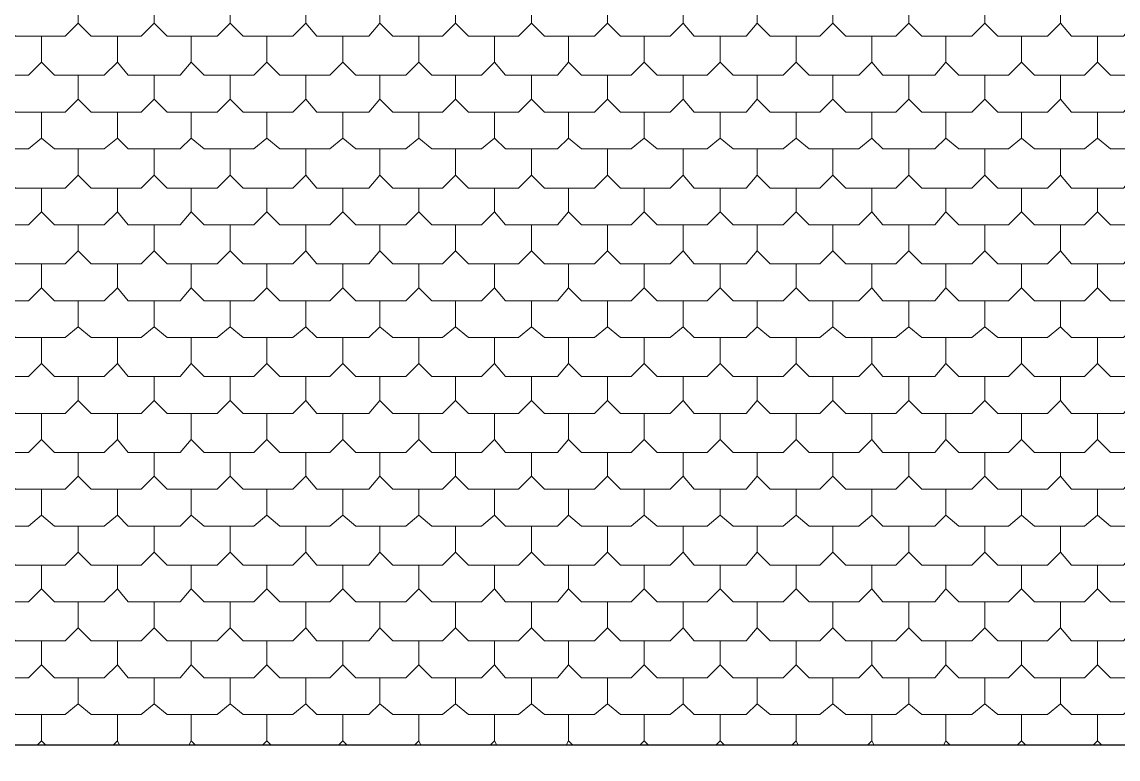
# Model space of a CAD drawing. Header units: millimetres. Extents: x 0 to 80.9, y 0 to 43.9.
# Drawn here: x 53.58 to 60.07, y 22.78 to 27.14 of the extents above; entities that cross this region are included whole.
import ezdxf

# ---------------------------------------------------------------- set-up
doc = ezdxf.new("R2010")
doc.units = ezdxf.units.MM
doc.layers.add('PDF_014408$BL-ROOF', color=7, linetype='Continuous')
doc.layers.add('PDF_014408$WA-EXT', color=7, linetype='Continuous')

msp = doc.modelspace()

# ---------------------------------------------------------------- linework, layer by layer
at = {"layer": 'PDF_014408$BL-ROOF', "lineweight": 9}
msp.add_lwpolyline([(9.0781, 31.2862), (18.5409, 21.8234), (26.2342, 21.8234), (26.2342, 29.427), (49.2758, 29.427), (49.2758, 22.862), (66.5345, 22.862), (66.5345, 22.4132), (75.4074, 31.2862)], close=True, dxfattribs=at)
for points in [[(53.4686, 27.1318), (53.5456, 27.0549), (53.8405, 27.0549), (53.9174, 27.1318), (53.9174, 27.2728)], [(53.9174, 27.1318), (53.9943, 27.0549), (54.2892, 27.0549), (54.3662, 27.1318), (54.3662, 27.2728)], [(54.3662, 27.1318), (54.4431, 27.0549), (54.738, 27.0549), (54.815, 27.1318), (54.815, 27.2728)], [(54.815, 27.1318), (54.8919, 27.0549), (55.1868, 27.0549), (55.2637, 27.1318), (55.2637, 27.2728)], [(55.2637, 27.1318), (55.3278, 27.0549), (55.6356, 27.0549), (55.6997, 27.1318), (55.6997, 27.2728)], [(55.6997, 27.1318), (55.7766, 27.0549), (56.0715, 27.0549), (56.1485, 27.1318), (56.1485, 27.2728)], [(56.1485, 27.1318), (56.2254, 27.0549), (56.5203, 27.0549), (56.5972, 27.1318), (56.5972, 27.2728)], [(56.5972, 27.1318), (56.6742, 27.0549), (56.9691, 27.0549), (57.046, 27.1318), (57.046, 27.2728)], [(57.046, 27.1318), (57.1229, 27.0549), (57.4179, 27.0549), (57.4948, 27.1318), (57.4948, 27.2728)], [(57.4948, 27.1318), (57.5589, 27.0549), (57.8666, 27.0549), (57.9307, 27.1318), (57.9307, 27.2728)], [(57.9307, 27.1318), (58.0077, 27.0549), (58.3026, 27.0549), (58.3795, 27.1318), (58.3795, 27.2728)], [(58.3795, 27.1318), (58.4565, 27.0549), (58.7514, 27.0549), (58.8283, 27.1318), (58.8283, 27.2728)], [(58.8283, 27.1318), (58.9052, 27.0549), (59.2001, 27.0549), (59.2771, 27.1318), (59.2771, 27.2728)], [(59.2771, 27.1318), (59.354, 27.0549), (59.6489, 27.0549), (59.7259, 27.1318), (59.7259, 27.2728)], [(59.7259, 27.1318), (59.79, 27.0549), (60.0977, 27.0549), (60.1618, 27.1318), (60.1618, 27.2728)], [(53.2506, 26.901), (53.3276, 26.8241), (53.6225, 26.8241), (53.6994, 26.901), (53.6994, 27.0549)], [(53.6994, 26.901), (53.7764, 26.8241), (54.0713, 26.8241), (54.1482, 26.901), (54.1482, 27.0549)], [(54.1482, 26.901), (54.2123, 26.8241), (54.52, 26.8241), (54.5842, 26.901), (54.5842, 27.0549)], [(54.5842, 26.901), (54.6611, 26.8241), (54.956, 26.8241), (55.0329, 26.901), (55.0329, 27.0549)], [(55.0329, 26.901), (55.1099, 26.8241), (55.4048, 26.8241), (55.4817, 26.901), (55.4817, 27.0549)], [(55.4817, 26.901), (55.5586, 26.8241), (55.8535, 26.8241), (55.9305, 26.901), (55.9305, 27.0549)], [(55.9305, 26.901), (56.0074, 26.8241), (56.3023, 26.8241), (56.3793, 26.901), (56.3793, 27.0549)], [(56.3793, 26.901), (56.4434, 26.8241), (56.7511, 26.8241), (56.8152, 26.901), (56.8152, 27.0549)], [(56.8152, 26.901), (56.8921, 26.8241), (57.1871, 26.8241), (57.264, 26.901), (57.264, 27.0549)], [(57.264, 26.901), (57.3409, 26.8241), (57.6358, 26.8241), (57.7128, 26.901), (57.7128, 27.0549)], [(57.7128, 26.901), (57.7897, 26.8241), (58.0846, 26.8241), (58.1615, 26.901), (58.1615, 27.0549)], [(58.1615, 26.901), (58.2385, 26.8241), (58.5334, 26.8241), (58.6103, 26.901), (58.6103, 27.0549)], [(58.6103, 26.901), (58.6744, 26.8241), (58.9822, 26.8241), (59.0463, 26.901), (59.0463, 27.0549)], [(59.0463, 26.901), (59.1232, 26.8241), (59.4181, 26.8241), (59.4951, 26.901), (59.4951, 27.0549)], [(59.4951, 26.901), (59.572, 26.8241), (59.8669, 26.8241), (59.9438, 26.901), (59.9438, 27.0549)], [(59.9438, 26.901), (60.0208, 26.8241), (60.3157, 26.8241), (60.3926, 26.901), (60.3926, 27.0549)], [(53.4686, 26.683), (53.5456, 26.6061), (53.8405, 26.6061), (53.9174, 26.683), (53.9174, 26.8241)], [(53.9174, 26.683), (53.9943, 26.6061), (54.2892, 26.6061), (54.3662, 26.683), (54.3662, 26.8241)], [(54.3662, 26.683), (54.4431, 26.6061), (54.738, 26.6061), (54.815, 26.683), (54.815, 26.8241)], [(54.815, 26.683), (54.8919, 26.6061), (55.1868, 26.6061), (55.2637, 26.683), (55.2637, 26.8241)], [(55.2637, 26.683), (55.3278, 26.6061), (55.6356, 26.6061), (55.6997, 26.683), (55.6997, 26.8241)], [(55.6997, 26.683), (55.7766, 26.6061), (56.0715, 26.6061), (56.1485, 26.683), (56.1485, 26.8241)], [(56.1485, 26.683), (56.2254, 26.6061), (56.5203, 26.6061), (56.5972, 26.683), (56.5972, 26.8241)], [(56.5972, 26.683), (56.6742, 26.6061), (56.9691, 26.6061), (57.046, 26.683), (57.046, 26.8241)], [(57.046, 26.683), (57.1229, 26.6061), (57.4179, 26.6061), (57.4948, 26.683), (57.4948, 26.8241)], [(57.4948, 26.683), (57.5589, 26.6061), (57.8666, 26.6061), (57.9307, 26.683), (57.9307, 26.8241)], [(57.9307, 26.683), (58.0077, 26.6061), (58.3026, 26.6061), (58.3795, 26.683), (58.3795, 26.8241)], [(58.3795, 26.683), (58.4565, 26.6061), (58.7514, 26.6061), (58.8283, 26.683), (58.8283, 26.8241)], [(58.8283, 26.683), (58.9052, 26.6061), (59.2001, 26.6061), (59.2771, 26.683), (59.2771, 26.8241)], [(59.2771, 26.683), (59.354, 26.6061), (59.6489, 26.6061), (59.7259, 26.683), (59.7259, 26.8241)], [(59.7259, 26.683), (59.79, 26.6061), (60.0977, 26.6061), (60.1618, 26.683), (60.1618, 26.8241)], [(53.2506, 26.4522), (53.3276, 26.3881), (53.6225, 26.3881), (53.6994, 26.4522), (53.6994, 26.6061)], [(53.6994, 26.4522), (53.7764, 26.3881), (54.0713, 26.3881), (54.1482, 26.4522), (54.1482, 26.6061)], [(54.1482, 26.4522), (54.2123, 26.3881), (54.52, 26.3881), (54.5842, 26.4522), (54.5842, 26.6061)], [(54.5842, 26.4522), (54.6611, 26.3881), (54.956, 26.3881), (55.0329, 26.4522), (55.0329, 26.6061)], [(55.0329, 26.4522), (55.1099, 26.3881), (55.4048, 26.3881), (55.4817, 26.4522), (55.4817, 26.6061)], [(55.4817, 26.4522), (55.5586, 26.3881), (55.8535, 26.3881), (55.9305, 26.4522), (55.9305, 26.6061)], [(55.9305, 26.4522), (56.0074, 26.3881), (56.3023, 26.3881), (56.3793, 26.4522), (56.3793, 26.6061)], [(56.3793, 26.4522), (56.4434, 26.3881), (56.7511, 26.3881), (56.8152, 26.4522), (56.8152, 26.6061)], [(56.8152, 26.4522), (56.8921, 26.3881), (57.1871, 26.3881), (57.264, 26.4522), (57.264, 26.6061)], [(57.264, 26.4522), (57.3409, 26.3881), (57.6358, 26.3881), (57.7128, 26.4522), (57.7128, 26.6061)], [(57.7128, 26.4522), (57.7897, 26.3881), (58.0846, 26.3881), (58.1615, 26.4522), (58.1615, 26.6061)], [(58.1615, 26.4522), (58.2385, 26.3881), (58.5334, 26.3881), (58.6103, 26.4522), (58.6103, 26.6061)], [(58.6103, 26.4522), (58.6744, 26.3881), (58.9822, 26.3881), (59.0463, 26.4522), (59.0463, 26.6061)], [(59.0463, 26.4522), (59.1232, 26.3881), (59.4181, 26.3881), (59.4951, 26.4522), (59.4951, 26.6061)], [(59.4951, 26.4522), (59.572, 26.3881), (59.8669, 26.3881), (59.9438, 26.4522), (59.9438, 26.6061)], [(59.9438, 26.4522), (60.0208, 26.3881), (60.3157, 26.3881), (60.3926, 26.4522), (60.3926, 26.6061)], [(53.4686, 26.2342), (53.5456, 26.1573), (53.8405, 26.1573), (53.9174, 26.2342), (53.9174, 26.3881)], [(53.9174, 26.2342), (53.9943, 26.1573), (54.2892, 26.1573), (54.3662, 26.2342), (54.3662, 26.3881)], [(54.3662, 26.2342), (54.4431, 26.1573), (54.738, 26.1573), (54.815, 26.2342), (54.815, 26.3881)], [(54.815, 26.2342), (54.8919, 26.1573), (55.1868, 26.1573), (55.2637, 26.2342), (55.2637, 26.3881)], [(55.2637, 26.2342), (55.3278, 26.1573), (55.6356, 26.1573), (55.6997, 26.2342), (55.6997, 26.3881)], [(55.6997, 26.2342), (55.7766, 26.1573), (56.0715, 26.1573), (56.1485, 26.2342), (56.1485, 26.3881)], [(56.1485, 26.2342), (56.2254, 26.1573), (56.5203, 26.1573), (56.5972, 26.2342), (56.5972, 26.3881)], [(56.5972, 26.2342), (56.6742, 26.1573), (56.9691, 26.1573), (57.046, 26.2342), (57.046, 26.3881)], [(57.046, 26.2342), (57.1229, 26.1573), (57.4179, 26.1573), (57.4948, 26.2342), (57.4948, 26.3881)], [(57.4948, 26.2342), (57.5589, 26.1573), (57.8666, 26.1573), (57.9307, 26.2342), (57.9307, 26.3881)], [(57.9307, 26.2342), (58.0077, 26.1573), (58.3026, 26.1573), (58.3795, 26.2342), (58.3795, 26.3881)], [(58.3795, 26.2342), (58.4565, 26.1573), (58.7514, 26.1573), (58.8283, 26.2342), (58.8283, 26.3881)], [(58.8283, 26.2342), (58.9052, 26.1573), (59.2001, 26.1573), (59.2771, 26.2342), (59.2771, 26.3881)], [(59.2771, 26.2342), (59.354, 26.1573), (59.6489, 26.1573), (59.7259, 26.2342), (59.7259, 26.3881)], [(59.7259, 26.2342), (59.79, 26.1573), (60.0977, 26.1573), (60.1618, 26.2342), (60.1618, 26.3881)], [(53.2506, 26.0163), (53.3276, 25.9393), (53.6225, 25.9393), (53.6994, 26.0163), (53.6994, 26.1573)], [(53.6994, 26.0163), (53.7764, 25.9393), (54.0713, 25.9393), (54.1482, 26.0163), (54.1482, 26.1573)], [(54.1482, 26.0163), (54.2123, 25.9393), (54.52, 25.9393), (54.5842, 26.0163), (54.5842, 26.1573)], [(54.5842, 26.0163), (54.6611, 25.9393), (54.956, 25.9393), (55.0329, 26.0163), (55.0329, 26.1573)], [(55.0329, 26.0163), (55.1099, 25.9393), (55.4048, 25.9393), (55.4817, 26.0163), (55.4817, 26.1573)], [(55.4817, 26.0163), (55.5586, 25.9393), (55.8535, 25.9393), (55.9305, 26.0163), (55.9305, 26.1573)], [(55.9305, 26.0163), (56.0074, 25.9393), (56.3023, 25.9393), (56.3793, 26.0163), (56.3793, 26.1573)], [(56.3793, 26.0163), (56.4434, 25.9393), (56.7511, 25.9393), (56.8152, 26.0163), (56.8152, 26.1573)], [(56.8152, 26.0163), (56.8921, 25.9393), (57.1871, 25.9393), (57.264, 26.0163), (57.264, 26.1573)], [(57.264, 26.0163), (57.3409, 25.9393), (57.6358, 25.9393), (57.7128, 26.0163), (57.7128, 26.1573)], [(57.7128, 26.0163), (57.7897, 25.9393), (58.0846, 25.9393), (58.1615, 26.0163), (58.1615, 26.1573)], [(58.1615, 26.0163), (58.2385, 25.9393), (58.5334, 25.9393), (58.6103, 26.0163), (58.6103, 26.1573)], [(58.6103, 26.0163), (58.6744, 25.9393), (58.9822, 25.9393), (59.0463, 26.0163), (59.0463, 26.1573)], [(59.0463, 26.0163), (59.1232, 25.9393), (59.4181, 25.9393), (59.4951, 26.0163), (59.4951, 26.1573)], [(59.4951, 26.0163), (59.572, 25.9393), (59.8669, 25.9393), (59.9438, 26.0163), (59.9438, 26.1573)], [(59.9438, 26.0163), (60.0208, 25.9393), (60.3157, 25.9393), (60.3926, 26.0163), (60.3926, 26.1573)], [(53.4686, 25.7855), (53.5456, 25.7085), (53.8405, 25.7085), (53.9174, 25.7855), (53.9174, 25.9393)], [(53.9174, 25.7855), (53.9943, 25.7085), (54.2892, 25.7085), (54.3662, 25.7855), (54.3662, 25.9393)], [(54.3662, 25.7855), (54.4431, 25.7085), (54.738, 25.7085), (54.815, 25.7855), (54.815, 25.9393)], [(54.815, 25.7855), (54.8919, 25.7085), (55.1868, 25.7085), (55.2637, 25.7855), (55.2637, 25.9393)], [(55.2637, 25.7855), (55.3278, 25.7085), (55.6356, 25.7085), (55.6997, 25.7855), (55.6997, 25.9393)], [(55.6997, 25.7855), (55.7766, 25.7085), (56.0715, 25.7085), (56.1485, 25.7855), (56.1485, 25.9393)], [(56.1485, 25.7855), (56.2254, 25.7085), (56.5203, 25.7085), (56.5972, 25.7855), (56.5972, 25.9393)], [(56.5972, 25.7855), (56.6742, 25.7085), (56.9691, 25.7085), (57.046, 25.7855), (57.046, 25.9393)], [(57.046, 25.7855), (57.1229, 25.7085), (57.4179, 25.7085), (57.4948, 25.7855), (57.4948, 25.9393)], [(57.4948, 25.7855), (57.5589, 25.7085), (57.8666, 25.7085), (57.9307, 25.7855), (57.9307, 25.9393)], [(57.9307, 25.7855), (58.0077, 25.7085), (58.3026, 25.7085), (58.3795, 25.7855), (58.3795, 25.9393)], [(58.3795, 25.7855), (58.4565, 25.7085), (58.7514, 25.7085), (58.8283, 25.7855), (58.8283, 25.9393)], [(58.8283, 25.7855), (58.9052, 25.7085), (59.2001, 25.7085), (59.2771, 25.7855), (59.2771, 25.9393)], [(59.2771, 25.7855), (59.354, 25.7085), (59.6489, 25.7085), (59.7259, 25.7855), (59.7259, 25.9393)], [(59.7259, 25.7855), (59.79, 25.7085), (60.0977, 25.7085), (60.1618, 25.7855), (60.1618, 25.9393)], [(53.2506, 25.5675), (53.3276, 25.4906), (53.6225, 25.4906), (53.6994, 25.5675), (53.6994, 25.7085)], [(53.6994, 25.5675), (53.7764, 25.4906), (54.0713, 25.4906), (54.1482, 25.5675), (54.1482, 25.7085)], [(54.1482, 25.5675), (54.2123, 25.4906), (54.52, 25.4906), (54.5842, 25.5675), (54.5842, 25.7085)], [(54.5842, 25.5675), (54.6611, 25.4906), (54.956, 25.4906), (55.0329, 25.5675), (55.0329, 25.7085)], [(55.0329, 25.5675), (55.1099, 25.4906), (55.4048, 25.4906), (55.4817, 25.5675), (55.4817, 25.7085)], [(55.4817, 25.5675), (55.5586, 25.4906), (55.8535, 25.4906), (55.9305, 25.5675), (55.9305, 25.7085)], [(55.9305, 25.5675), (56.0074, 25.4906), (56.3023, 25.4906), (56.3793, 25.5675), (56.3793, 25.7085)], [(56.3793, 25.5675), (56.4434, 25.4906), (56.7511, 25.4906), (56.8152, 25.5675), (56.8152, 25.7085)], [(56.8152, 25.5675), (56.8921, 25.4906), (57.1871, 25.4906), (57.264, 25.5675), (57.264, 25.7085)], [(57.264, 25.5675), (57.3409, 25.4906), (57.6358, 25.4906), (57.7128, 25.5675), (57.7128, 25.7085)], [(57.7128, 25.5675), (57.7897, 25.4906), (58.0846, 25.4906), (58.1615, 25.5675), (58.1615, 25.7085)], [(58.1615, 25.5675), (58.2385, 25.4906), (58.5334, 25.4906), (58.6103, 25.5675), (58.6103, 25.7085)], [(58.6103, 25.5675), (58.6744, 25.4906), (58.9822, 25.4906), (59.0463, 25.5675), (59.0463, 25.7085)], [(59.0463, 25.5675), (59.1232, 25.4906), (59.4181, 25.4906), (59.4951, 25.5675), (59.4951, 25.7085)], [(59.4951, 25.5675), (59.572, 25.4906), (59.8669, 25.4906), (59.9438, 25.5675), (59.9438, 25.7085)], [(59.9438, 25.5675), (60.0208, 25.4906), (60.3157, 25.4906), (60.3926, 25.5675), (60.3926, 25.7085)], [(53.4686, 25.3367), (53.5456, 25.2726), (53.8405, 25.2726), (53.9174, 25.3367), (53.9174, 25.4906)], [(53.9174, 25.3367), (53.9943, 25.2726), (54.2892, 25.2726), (54.3662, 25.3367), (54.3662, 25.4906)], [(54.3662, 25.3367), (54.4431, 25.2726), (54.738, 25.2726), (54.815, 25.3367), (54.815, 25.4906)], [(54.815, 25.3367), (54.8919, 25.2726), (55.1868, 25.2726), (55.2637, 25.3367), (55.2637, 25.4906)], [(55.2637, 25.3367), (55.3278, 25.2726), (55.6356, 25.2726), (55.6997, 25.3367), (55.6997, 25.4906)], [(55.6997, 25.3367), (55.7766, 25.2726), (56.0715, 25.2726), (56.1485, 25.3367), (56.1485, 25.4906)], [(56.1485, 25.3367), (56.2254, 25.2726), (56.5203, 25.2726), (56.5972, 25.3367), (56.5972, 25.4906)], [(56.5972, 25.3367), (56.6742, 25.2726), (56.9691, 25.2726), (57.046, 25.3367), (57.046, 25.4906)], [(57.046, 25.3367), (57.1229, 25.2726), (57.4179, 25.2726), (57.4948, 25.3367), (57.4948, 25.4906)], [(57.4948, 25.3367), (57.5589, 25.2726), (57.8666, 25.2726), (57.9307, 25.3367), (57.9307, 25.4906)], [(57.9307, 25.3367), (58.0077, 25.2726), (58.3026, 25.2726), (58.3795, 25.3367), (58.3795, 25.4906)], [(58.3795, 25.3367), (58.4565, 25.2726), (58.7514, 25.2726), (58.8283, 25.3367), (58.8283, 25.4906)], [(58.8283, 25.3367), (58.9052, 25.2726), (59.2001, 25.2726), (59.2771, 25.3367), (59.2771, 25.4906)], [(59.2771, 25.3367), (59.354, 25.2726), (59.6489, 25.2726), (59.7259, 25.3367), (59.7259, 25.4906)], [(59.7259, 25.3367), (59.79, 25.2726), (60.0977, 25.2726), (60.1618, 25.3367), (60.1618, 25.4906)], [(53.2506, 25.1187), (53.3276, 25.0418), (53.6225, 25.0418), (53.6994, 25.1187), (53.6994, 25.2726)], [(53.6994, 25.1187), (53.7764, 25.0418), (54.0713, 25.0418), (54.1482, 25.1187), (54.1482, 25.2726)], [(54.1482, 25.1187), (54.2123, 25.0418), (54.52, 25.0418), (54.5842, 25.1187), (54.5842, 25.2726)], [(54.5842, 25.1187), (54.6611, 25.0418), (54.956, 25.0418), (55.0329, 25.1187), (55.0329, 25.2726)], [(55.0329, 25.1187), (55.1099, 25.0418), (55.4048, 25.0418), (55.4817, 25.1187), (55.4817, 25.2726)], [(55.4817, 25.1187), (55.5586, 25.0418), (55.8535, 25.0418), (55.9305, 25.1187), (55.9305, 25.2726)], [(55.9305, 25.1187), (56.0074, 25.0418), (56.3023, 25.0418), (56.3793, 25.1187), (56.3793, 25.2726)], [(56.3793, 25.1187), (56.4434, 25.0418), (56.7511, 25.0418), (56.8152, 25.1187), (56.8152, 25.2726)], [(56.8152, 25.1187), (56.8921, 25.0418), (57.1871, 25.0418), (57.264, 25.1187), (57.264, 25.2726)], [(57.264, 25.1187), (57.3409, 25.0418), (57.6358, 25.0418), (57.7128, 25.1187), (57.7128, 25.2726)], [(57.7128, 25.1187), (57.7897, 25.0418), (58.0846, 25.0418), (58.1615, 25.1187), (58.1615, 25.2726)], [(58.1615, 25.1187), (58.2385, 25.0418), (58.5334, 25.0418), (58.6103, 25.1187), (58.6103, 25.2726)], [(58.6103, 25.1187), (58.6744, 25.0418), (58.9822, 25.0418), (59.0463, 25.1187), (59.0463, 25.2726)], [(59.0463, 25.1187), (59.1232, 25.0418), (59.4181, 25.0418), (59.4951, 25.1187), (59.4951, 25.2726)], [(59.4951, 25.1187), (59.572, 25.0418), (59.8669, 25.0418), (59.9438, 25.1187), (59.9438, 25.2726)], [(59.9438, 25.1187), (60.0208, 25.0418), (60.3157, 25.0418), (60.3926, 25.1187), (60.3926, 25.2726)], [(53.4686, 24.9007), (53.5456, 24.8238), (53.8405, 24.8238), (53.9174, 24.9007), (53.9174, 25.0418)], [(53.9174, 24.9007), (53.9943, 24.8238), (54.2892, 24.8238), (54.3662, 24.9007), (54.3662, 25.0418)], [(54.3662, 24.9007), (54.4431, 24.8238), (54.738, 24.8238), (54.815, 24.9007), (54.815, 25.0418)], [(54.815, 24.9007), (54.8919, 24.8238), (55.1868, 24.8238), (55.2637, 24.9007), (55.2637, 25.0418)], [(55.2637, 24.9007), (55.3278, 24.8238), (55.6356, 24.8238), (55.6997, 24.9007), (55.6997, 25.0418)], [(55.6997, 24.9007), (55.7766, 24.8238), (56.0715, 24.8238), (56.1485, 24.9007), (56.1485, 25.0418)], [(56.1485, 24.9007), (56.2254, 24.8238), (56.5203, 24.8238), (56.5972, 24.9007), (56.5972, 25.0418)], [(56.5972, 24.9007), (56.6742, 24.8238), (56.9691, 24.8238), (57.046, 24.9007), (57.046, 25.0418)], [(57.046, 24.9007), (57.1229, 24.8238), (57.4179, 24.8238), (57.4948, 24.9007), (57.4948, 25.0418)], [(57.4948, 24.9007), (57.5589, 24.8238), (57.8666, 24.8238), (57.9307, 24.9007), (57.9307, 25.0418)], [(57.9307, 24.9007), (58.0077, 24.8238), (58.3026, 24.8238), (58.3795, 24.9007), (58.3795, 25.0418)], [(58.3795, 24.9007), (58.4565, 24.8238), (58.7514, 24.8238), (58.8283, 24.9007), (58.8283, 25.0418)], [(58.8283, 24.9007), (58.9052, 24.8238), (59.2001, 24.8238), (59.2771, 24.9007), (59.2771, 25.0418)], [(59.2771, 24.9007), (59.354, 24.8238), (59.6489, 24.8238), (59.7259, 24.9007), (59.7259, 25.0418)], [(59.7259, 24.9007), (59.79, 24.8238), (60.0977, 24.8238), (60.1618, 24.9007), (60.1618, 25.0418)], [(53.2506, 24.6699), (53.3276, 24.593), (53.6225, 24.593), (53.6994, 24.6699), (53.6994, 24.8238)], [(53.6994, 24.6699), (53.7764, 24.593), (54.0713, 24.593), (54.1482, 24.6699), (54.1482, 24.8238)], [(54.1482, 24.6699), (54.2123, 24.593), (54.52, 24.593), (54.5842, 24.6699), (54.5842, 24.8238)], [(54.5842, 24.6699), (54.6611, 24.593), (54.956, 24.593), (55.0329, 24.6699), (55.0329, 24.8238)], [(55.0329, 24.6699), (55.1099, 24.593), (55.4048, 24.593), (55.4817, 24.6699), (55.4817, 24.8238)], [(55.4817, 24.6699), (55.5586, 24.593), (55.8535, 24.593), (55.9305, 24.6699), (55.9305, 24.8238)], [(55.9305, 24.6699), (56.0074, 24.593), (56.3023, 24.593), (56.3793, 24.6699), (56.3793, 24.8238)], [(56.3793, 24.6699), (56.4434, 24.593), (56.7511, 24.593), (56.8152, 24.6699), (56.8152, 24.8238)], [(56.8152, 24.6699), (56.8921, 24.593), (57.1871, 24.593), (57.264, 24.6699), (57.264, 24.8238)], [(57.264, 24.6699), (57.3409, 24.593), (57.6358, 24.593), (57.7128, 24.6699), (57.7128, 24.8238)], [(57.7128, 24.6699), (57.7897, 24.593), (58.0846, 24.593), (58.1615, 24.6699), (58.1615, 24.8238)], [(58.1615, 24.6699), (58.2385, 24.593), (58.5334, 24.593), (58.6103, 24.6699), (58.6103, 24.8238)], [(58.6103, 24.6699), (58.6744, 24.593), (58.9822, 24.593), (59.0463, 24.6699), (59.0463, 24.8238)], [(59.0463, 24.6699), (59.1232, 24.593), (59.4181, 24.593), (59.4951, 24.6699), (59.4951, 24.8238)], [(59.4951, 24.6699), (59.572, 24.593), (59.8669, 24.593), (59.9438, 24.6699), (59.9438, 24.8238)], [(59.9438, 24.6699), (60.0208, 24.593), (60.3157, 24.593), (60.3926, 24.6699), (60.3926, 24.8238)], [(53.4686, 24.452), (53.5456, 24.375), (53.8405, 24.375), (53.9174, 24.452), (53.9174, 24.593)], [(53.9174, 24.452), (53.9943, 24.375), (54.2892, 24.375), (54.3662, 24.452), (54.3662, 24.593)], [(54.3662, 24.452), (54.4431, 24.375), (54.738, 24.375), (54.815, 24.452), (54.815, 24.593)], [(54.815, 24.452), (54.8919, 24.375), (55.1868, 24.375), (55.2637, 24.452), (55.2637, 24.593)], [(55.2637, 24.452), (55.3278, 24.375), (55.6356, 24.375), (55.6997, 24.452), (55.6997, 24.593)], [(55.6997, 24.452), (55.7766, 24.375), (56.0715, 24.375), (56.1485, 24.452), (56.1485, 24.593)], [(56.1485, 24.452), (56.2254, 24.375), (56.5203, 24.375), (56.5972, 24.452), (56.5972, 24.593)], [(56.5972, 24.452), (56.6742, 24.375), (56.9691, 24.375), (57.046, 24.452), (57.046, 24.593)], [(57.046, 24.452), (57.1229, 24.375), (57.4179, 24.375), (57.4948, 24.452), (57.4948, 24.593)], [(57.4948, 24.452), (57.5589, 24.375), (57.8666, 24.375), (57.9307, 24.452), (57.9307, 24.593)], [(57.9307, 24.452), (58.0077, 24.375), (58.3026, 24.375), (58.3795, 24.452), (58.3795, 24.593)], [(58.3795, 24.452), (58.4565, 24.375), (58.7514, 24.375), (58.8283, 24.452), (58.8283, 24.593)], [(58.8283, 24.452), (58.9052, 24.375), (59.2001, 24.375), (59.2771, 24.452), (59.2771, 24.593)], [(59.2771, 24.452), (59.354, 24.375), (59.6489, 24.375), (59.7259, 24.452), (59.7259, 24.593)], [(59.7259, 24.452), (59.79, 24.375), (60.0977, 24.375), (60.1618, 24.452), (60.1618, 24.593)], [(53.2506, 24.2212), (53.3276, 24.157), (53.6225, 24.157), (53.6994, 24.2212), (53.6994, 24.375)], [(53.6994, 24.2212), (53.7764, 24.157), (54.0713, 24.157), (54.1482, 24.2212), (54.1482, 24.375)], [(54.1482, 24.2212), (54.2123, 24.157), (54.52, 24.157), (54.5842, 24.2212), (54.5842, 24.375)], [(54.5842, 24.2212), (54.6611, 24.157), (54.956, 24.157), (55.0329, 24.2212), (55.0329, 24.375)], [(55.0329, 24.2212), (55.1099, 24.157), (55.4048, 24.157), (55.4817, 24.2212), (55.4817, 24.375)], [(55.4817, 24.2212), (55.5586, 24.157), (55.8535, 24.157), (55.9305, 24.2212), (55.9305, 24.375)], [(55.9305, 24.2212), (56.0074, 24.157), (56.3023, 24.157), (56.3793, 24.2212), (56.3793, 24.375)], [(56.3793, 24.2212), (56.4434, 24.157), (56.7511, 24.157), (56.8152, 24.2212), (56.8152, 24.375)], [(56.8152, 24.2212), (56.8921, 24.157), (57.1871, 24.157), (57.264, 24.2212), (57.264, 24.375)], [(57.264, 24.2212), (57.3409, 24.157), (57.6358, 24.157), (57.7128, 24.2212), (57.7128, 24.375)], [(57.7128, 24.2212), (57.7897, 24.157), (58.0846, 24.157), (58.1615, 24.2212), (58.1615, 24.375)], [(58.1615, 24.2212), (58.2385, 24.157), (58.5334, 24.157), (58.6103, 24.2212), (58.6103, 24.375)], [(58.6103, 24.2212), (58.6744, 24.157), (58.9822, 24.157), (59.0463, 24.2212), (59.0463, 24.375)], [(59.0463, 24.2212), (59.1232, 24.157), (59.4181, 24.157), (59.4951, 24.2212), (59.4951, 24.375)], [(59.4951, 24.2212), (59.572, 24.157), (59.8669, 24.157), (59.9438, 24.2212), (59.9438, 24.375)], [(59.9438, 24.2212), (60.0208, 24.157), (60.3157, 24.157), (60.3926, 24.2212), (60.3926, 24.375)], [(53.4686, 24.0032), (53.5456, 23.9262), (53.8405, 23.9262), (53.9174, 24.0032), (53.9174, 24.157)], [(53.9174, 24.0032), (53.9943, 23.9262), (54.2892, 23.9262), (54.3662, 24.0032), (54.3662, 24.157)], [(54.3662, 24.0032), (54.4431, 23.9262), (54.738, 23.9262), (54.815, 24.0032), (54.815, 24.157)], [(54.815, 24.0032), (54.8919, 23.9262), (55.1868, 23.9262), (55.2637, 24.0032), (55.2637, 24.157)], [(55.2637, 24.0032), (55.3278, 23.9262), (55.6356, 23.9262), (55.6997, 24.0032), (55.6997, 24.157)], [(55.6997, 24.0032), (55.7766, 23.9262), (56.0715, 23.9262), (56.1485, 24.0032), (56.1485, 24.157)], [(56.1485, 24.0032), (56.2254, 23.9262), (56.5203, 23.9262), (56.5972, 24.0032), (56.5972, 24.157)], [(56.5972, 24.0032), (56.6742, 23.9262), (56.9691, 23.9262), (57.046, 24.0032), (57.046, 24.157)], [(57.046, 24.0032), (57.1229, 23.9262), (57.4179, 23.9262), (57.4948, 24.0032), (57.4948, 24.157)], [(57.4948, 24.0032), (57.5589, 23.9262), (57.8666, 23.9262), (57.9307, 24.0032), (57.9307, 24.157)], [(57.9307, 24.0032), (58.0077, 23.9262), (58.3026, 23.9262), (58.3795, 24.0032), (58.3795, 24.157)], [(58.3795, 24.0032), (58.4565, 23.9262), (58.7514, 23.9262), (58.8283, 24.0032), (58.8283, 24.157)], [(58.8283, 24.0032), (58.9052, 23.9262), (59.2001, 23.9262), (59.2771, 24.0032), (59.2771, 24.157)], [(59.2771, 24.0032), (59.354, 23.9262), (59.6489, 23.9262), (59.7259, 24.0032), (59.7259, 24.157)], [(59.7259, 24.0032), (59.79, 23.9262), (60.0977, 23.9262), (60.1618, 24.0032), (60.1618, 24.157)], [(53.2506, 23.7852), (53.3276, 23.7083), (53.6225, 23.7083), (53.6994, 23.7852), (53.6994, 23.9262)], [(53.6994, 23.7852), (53.7764, 23.7083), (54.0713, 23.7083), (54.1482, 23.7852), (54.1482, 23.9262)], [(54.1482, 23.7852), (54.2123, 23.7083), (54.52, 23.7083), (54.5842, 23.7852), (54.5842, 23.9262)], [(54.5842, 23.7852), (54.6611, 23.7083), (54.956, 23.7083), (55.0329, 23.7852), (55.0329, 23.9262)], [(55.0329, 23.7852), (55.1099, 23.7083), (55.4048, 23.7083), (55.4817, 23.7852), (55.4817, 23.9262)], [(55.4817, 23.7852), (55.5586, 23.7083), (55.8535, 23.7083), (55.9305, 23.7852), (55.9305, 23.9262)], [(55.9305, 23.7852), (56.0074, 23.7083), (56.3023, 23.7083), (56.3793, 23.7852), (56.3793, 23.9262)], [(56.3793, 23.7852), (56.4434, 23.7083), (56.7511, 23.7083), (56.8152, 23.7852), (56.8152, 23.9262)], [(56.8152, 23.7852), (56.8921, 23.7083), (57.1871, 23.7083), (57.264, 23.7852), (57.264, 23.9262)], [(57.264, 23.7852), (57.3409, 23.7083), (57.6358, 23.7083), (57.7128, 23.7852), (57.7128, 23.9262)], [(57.7128, 23.7852), (57.7897, 23.7083), (58.0846, 23.7083), (58.1615, 23.7852), (58.1615, 23.9262)], [(58.1615, 23.7852), (58.2385, 23.7083), (58.5334, 23.7083), (58.6103, 23.7852), (58.6103, 23.9262)], [(58.6103, 23.7852), (58.6744, 23.7083), (58.9822, 23.7083), (59.0463, 23.7852), (59.0463, 23.9262)], [(59.0463, 23.7852), (59.1232, 23.7083), (59.4181, 23.7083), (59.4951, 23.7852), (59.4951, 23.9262)], [(59.4951, 23.7852), (59.572, 23.7083), (59.8669, 23.7083), (59.9438, 23.7852), (59.9438, 23.9262)], [(59.9438, 23.7852), (60.0208, 23.7083), (60.3157, 23.7083), (60.3926, 23.7852), (60.3926, 23.9262)], [(53.4686, 23.5544), (53.5456, 23.4775), (53.8405, 23.4775), (53.9174, 23.5544), (53.9174, 23.7083)], [(53.9174, 23.5544), (53.9943, 23.4775), (54.2892, 23.4775), (54.3662, 23.5544), (54.3662, 23.7083)], [(54.3662, 23.5544), (54.4431, 23.4775), (54.738, 23.4775), (54.815, 23.5544), (54.815, 23.7083)], [(54.815, 23.5544), (54.8919, 23.4775), (55.1868, 23.4775), (55.2637, 23.5544), (55.2637, 23.7083)], [(55.2637, 23.5544), (55.3278, 23.4775), (55.6356, 23.4775), (55.6997, 23.5544), (55.6997, 23.7083)], [(55.6997, 23.5544), (55.7766, 23.4775), (56.0715, 23.4775), (56.1485, 23.5544), (56.1485, 23.7083)], [(56.1485, 23.5544), (56.2254, 23.4775), (56.5203, 23.4775), (56.5972, 23.5544), (56.5972, 23.7083)], [(56.5972, 23.5544), (56.6742, 23.4775), (56.9691, 23.4775), (57.046, 23.5544), (57.046, 23.7083)], [(57.046, 23.5544), (57.1229, 23.4775), (57.4179, 23.4775), (57.4948, 23.5544), (57.4948, 23.7083)], [(57.4948, 23.5544), (57.5589, 23.4775), (57.8666, 23.4775), (57.9307, 23.5544), (57.9307, 23.7083)], [(57.9307, 23.5544), (58.0077, 23.4775), (58.3026, 23.4775), (58.3795, 23.5544), (58.3795, 23.7083)], [(58.3795, 23.5544), (58.4565, 23.4775), (58.7514, 23.4775), (58.8283, 23.5544), (58.8283, 23.7083)], [(58.8283, 23.5544), (58.9052, 23.4775), (59.2001, 23.4775), (59.2771, 23.5544), (59.2771, 23.7083)], [(59.2771, 23.5544), (59.354, 23.4775), (59.6489, 23.4775), (59.7259, 23.5544), (59.7259, 23.7083)], [(59.7259, 23.5544), (59.79, 23.4775), (60.0977, 23.4775), (60.1618, 23.5544), (60.1618, 23.7083)], [(53.2506, 23.3364), (53.3276, 23.2595), (53.6225, 23.2595), (53.6994, 23.3364), (53.6994, 23.4775)], [(53.6994, 23.3364), (53.7764, 23.2595), (54.0713, 23.2595), (54.1482, 23.3364), (54.1482, 23.4775)], [(54.1482, 23.3364), (54.2123, 23.2595), (54.52, 23.2595), (54.5842, 23.3364), (54.5842, 23.4775)], [(54.5842, 23.3364), (54.6611, 23.2595), (54.956, 23.2595), (55.0329, 23.3364), (55.0329, 23.4775)], [(55.0329, 23.3364), (55.1099, 23.2595), (55.4048, 23.2595), (55.4817, 23.3364), (55.4817, 23.4775)], [(55.4817, 23.3364), (55.5586, 23.2595), (55.8535, 23.2595), (55.9305, 23.3364), (55.9305, 23.4775)], [(55.9305, 23.3364), (56.0074, 23.2595), (56.3023, 23.2595), (56.3793, 23.3364), (56.3793, 23.4775)], [(56.3793, 23.3364), (56.4434, 23.2595), (56.7511, 23.2595), (56.8152, 23.3364), (56.8152, 23.4775)], [(56.8152, 23.3364), (56.8921, 23.2595), (57.1871, 23.2595), (57.264, 23.3364), (57.264, 23.4775)], [(57.264, 23.3364), (57.3409, 23.2595), (57.6358, 23.2595), (57.7128, 23.3364), (57.7128, 23.4775)], [(57.7128, 23.3364), (57.7897, 23.2595), (58.0846, 23.2595), (58.1615, 23.3364), (58.1615, 23.4775)], [(58.1615, 23.3364), (58.2385, 23.2595), (58.5334, 23.2595), (58.6103, 23.3364), (58.6103, 23.4775)], [(58.6103, 23.3364), (58.6744, 23.2595), (58.9822, 23.2595), (59.0463, 23.3364), (59.0463, 23.4775)], [(59.0463, 23.3364), (59.1232, 23.2595), (59.4181, 23.2595), (59.4951, 23.3364), (59.4951, 23.4775)], [(59.4951, 23.3364), (59.572, 23.2595), (59.8669, 23.2595), (59.9438, 23.3364), (59.9438, 23.4775)], [(59.9438, 23.3364), (60.0208, 23.2595), (60.3157, 23.2595), (60.3926, 23.3364), (60.3926, 23.4775)], [(53.4686, 23.1056), (53.5456, 23.0415), (53.8405, 23.0415), (53.9174, 23.1056), (53.9174, 23.2595)], [(53.9174, 23.1056), (53.9943, 23.0415), (54.2892, 23.0415), (54.3662, 23.1056), (54.3662, 23.2595)], [(54.3662, 23.1056), (54.4431, 23.0415), (54.738, 23.0415), (54.815, 23.1056), (54.815, 23.2595)], [(54.815, 23.1056), (54.8919, 23.0415), (55.1868, 23.0415), (55.2637, 23.1056), (55.2637, 23.2595)], [(55.2637, 23.1056), (55.3278, 23.0415), (55.6356, 23.0415), (55.6997, 23.1056), (55.6997, 23.2595)], [(55.6997, 23.1056), (55.7766, 23.0415), (56.0715, 23.0415), (56.1485, 23.1056), (56.1485, 23.2595)], [(56.1485, 23.1056), (56.2254, 23.0415), (56.5203, 23.0415), (56.5972, 23.1056), (56.5972, 23.2595)], [(56.5972, 23.1056), (56.6742, 23.0415), (56.9691, 23.0415), (57.046, 23.1056), (57.046, 23.2595)], [(57.046, 23.1056), (57.1229, 23.0415), (57.4179, 23.0415), (57.4948, 23.1056), (57.4948, 23.2595)], [(57.4948, 23.1056), (57.5589, 23.0415), (57.8666, 23.0415), (57.9307, 23.1056), (57.9307, 23.2595)], [(57.9307, 23.1056), (58.0077, 23.0415), (58.3026, 23.0415), (58.3795, 23.1056), (58.3795, 23.2595)], [(58.3795, 23.1056), (58.4565, 23.0415), (58.7514, 23.0415), (58.8283, 23.1056), (58.8283, 23.2595)], [(58.8283, 23.1056), (58.9052, 23.0415), (59.2001, 23.0415), (59.2771, 23.1056), (59.2771, 23.2595)], [(59.2771, 23.1056), (59.354, 23.0415), (59.6489, 23.0415), (59.7259, 23.1056), (59.7259, 23.2595)], [(59.7259, 23.1056), (59.79, 23.0415), (60.0977, 23.0415), (60.1618, 23.1056), (60.1618, 23.2595)], [(53.6738, 22.862), (53.6994, 22.8876), (53.6994, 23.0415)], [(54.1226, 22.862), (54.1482, 22.8876), (54.1482, 23.0415)], [(54.5713, 22.862), (54.5842, 22.8876), (54.5842, 23.0415)], [(55.0073, 22.862), (55.0329, 22.8876), (55.0329, 23.0415)], [(55.4561, 22.862), (55.4817, 22.8876), (55.4817, 23.0415)], [(55.9048, 22.862), (55.9305, 22.8876), (55.9305, 23.0415)], [(56.3536, 22.862), (56.3793, 22.8876), (56.3793, 23.0415)], [(56.8024, 22.862), (56.8152, 22.8876), (56.8152, 23.0415)], [(57.2383, 22.862), (57.264, 22.8876), (57.264, 23.0415)], [(57.6871, 22.862), (57.7128, 22.8876), (57.7128, 23.0415)], [(58.1359, 22.862), (58.1615, 22.8876), (58.1615, 23.0415)], [(58.5847, 22.862), (58.6103, 22.8876), (58.6103, 23.0415)], [(59.0335, 22.862), (59.0463, 22.8876), (59.0463, 23.0415)], [(59.4694, 22.862), (59.4951, 22.8876), (59.4951, 23.0415)], [(59.9182, 22.862), (59.9438, 22.8876), (59.9438, 23.0415)], [(53.6994, 22.8876), (53.7251, 22.862)], [(54.1482, 22.8876), (54.161, 22.862)], [(54.5842, 22.8876), (54.6098, 22.862)], [(55.0329, 22.8876), (55.0586, 22.862)], [(55.4817, 22.8876), (55.5074, 22.862)], [(55.9305, 22.8876), (55.9433, 22.862)], [(56.3793, 22.8876), (56.3921, 22.862)], [(56.8152, 22.8876), (56.8409, 22.862)], [(57.264, 22.8876), (57.2896, 22.862)], [(57.7128, 22.8876), (57.7384, 22.862)], [(58.1615, 22.8876), (58.1744, 22.862)], [(58.6103, 22.8876), (58.6231, 22.862)], [(59.0463, 22.8876), (59.0719, 22.862)], [(59.4951, 22.8876), (59.5207, 22.862)], [(59.9438, 22.8876), (59.9695, 22.862)]]:
    msp.add_lwpolyline(points, dxfattribs=at)
at = {"layer": 'PDF_014408$WA-EXT', "lineweight": 25}
msp.add_lwpolyline([(26.4907, 29.1705), (49.0193, 29.1705), (49.0193, 22.6056), (66.278, 22.6056), (66.278, 18.5922), (66.5345, 18.5922), (66.5345, 22.862), (49.2758, 22.862), (49.2758, 29.427), (26.2342, 29.427)], close=True, dxfattribs=at)

doc.saveas('drawing.dxf')
